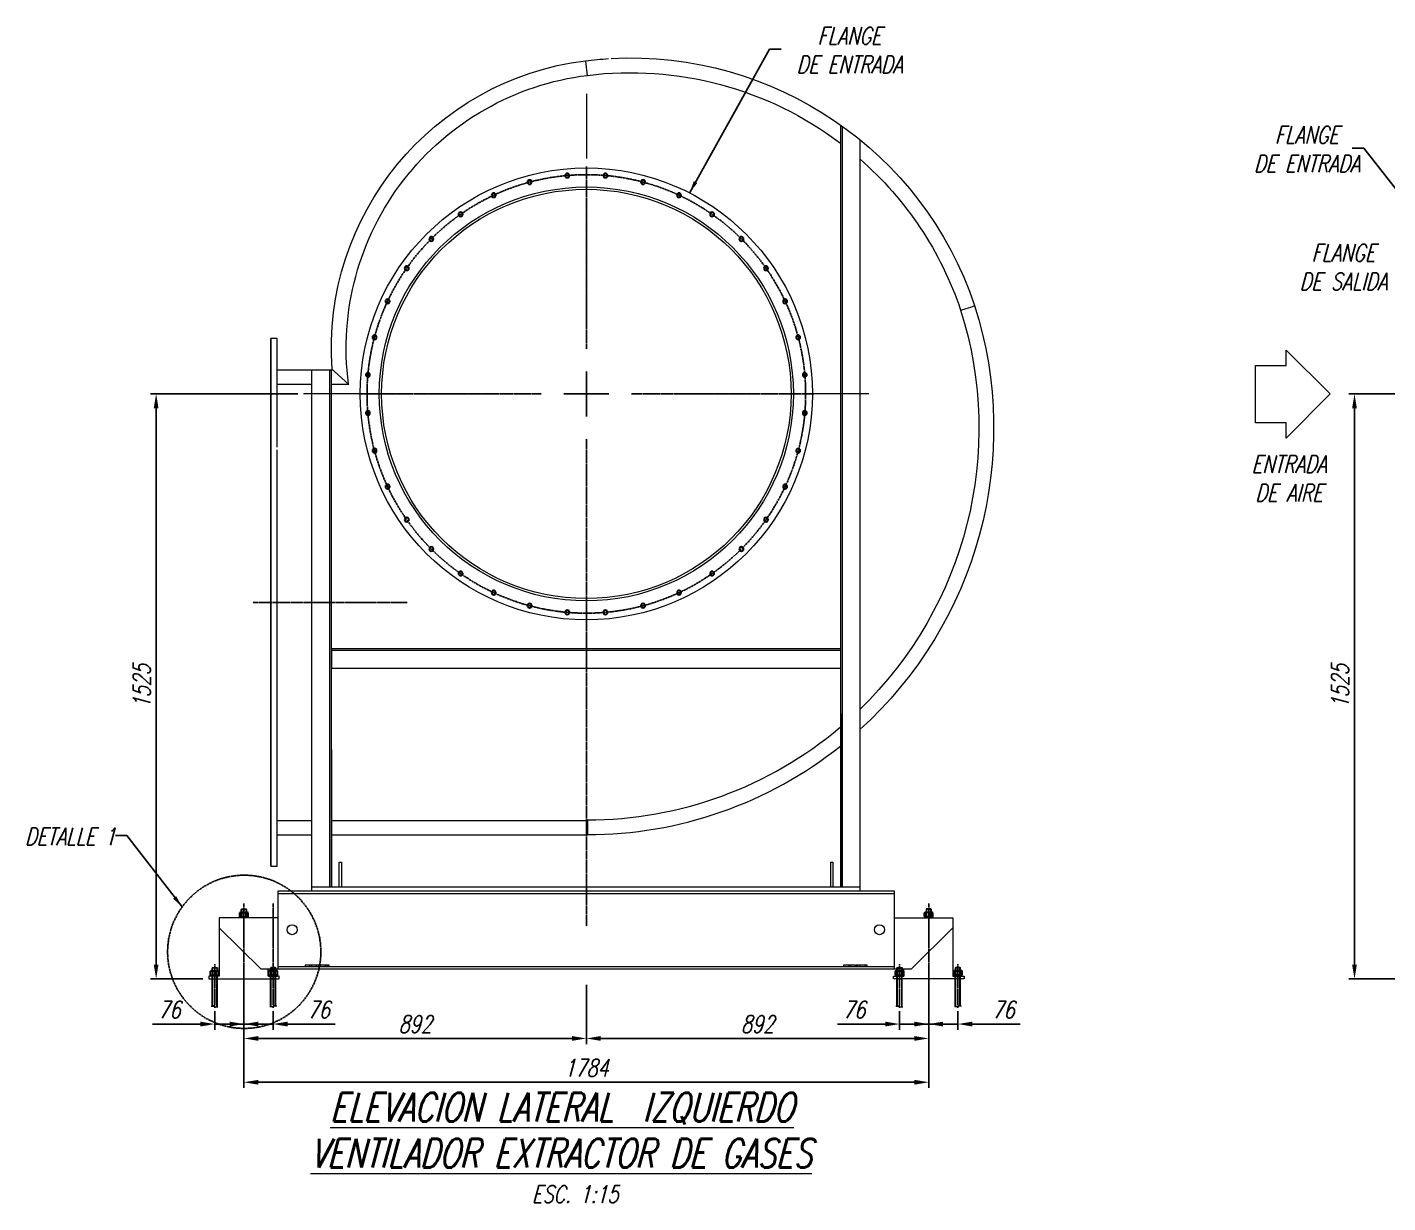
# Model space of a CAD drawing. Header units: millimetres. Extents: x 14484 to 44106, y -7531 to -758.
# Drawn here: x 14541 to 18086, y -3985 to -921 of the extents above; entities that cross this region are included whole.
import ezdxf

# ---------------------------------------------------------------- set-up
doc = ezdxf.new("R2010")
doc.units = ezdxf.units.MM
doc.header["$LTSCALE"] = 15
doc.linetypes.add('CENTER', pattern=[2, 1.25, -0.25, 0.25, -0.25])
doc.layers.add('IA-DIBUJO', color=3, linetype='Continuous', lineweight=30)
doc.layers.add('IA-TITLE', color=6, linetype='Continuous', lineweight=13)
for name, color, linetype in [('IA-DIM', 7, 'Continuous'), ('IA-EJES', 4, 'CENTER'), ('IA-SIMBOLS', 2, 'Continuous'), ('IA-TEXT', 2, 'Continuous')]:
    doc.layers.add(name, color=color, linetype=linetype)
doc.styles.add('ING-AMB', font='romans.shx', dxfattribs={"width": 0.75, "oblique": 15})
doc.dimstyles.new('ING-AMB 12.5', dxfattribs={"dimscale": 12.5, "dimtxt": 3, "dimasz": 2.5, "dimexe": 1, "dimexo": 1, "dimgap": 1, "dimtad": 1, "dimdec": 0, "dimzin": 0, "dimdsep": 46, "dimtxsty": 'ING-AMB', "dimcen": 0.1, "dimclrd": 7, "dimclre": 7, "dimclrt": 2, "dimadec": 0, "dimazin": 0, "dimtfac": 1, "dimtdec": 0, "dimtmove": 0, "dimatfit": 3, "dimfxl": 1, "dimtolj": 1, "dimtzin": 0, "dimarcsym": 0})
doc.dimstyles.new('ING-AMB 15', dxfattribs={"dimscale": 15, "dimtxt": 3, "dimasz": 2.5, "dimexe": 1, "dimexo": 1, "dimgap": 1, "dimtad": 1, "dimdec": 0, "dimzin": 0, "dimdsep": 46, "dimtxsty": 'ING-AMB', "dimcen": 0.1, "dimclrd": 7, "dimclre": 7, "dimclrt": 2, "dimadec": 0, "dimazin": 0, "dimtfac": 1, "dimtdec": 0, "dimtmove": 0, "dimatfit": 0, "dimfxl": 1.25, "dimtolj": 1, "dimtzin": 0, "dimarcsym": 1})

# ---------------------------------------------------------------- blocks, each defined once
blk = doc.blocks.new('*D22')
at = {"layer": 'Defpoints', "color": 0, "transparency": 16777216}
for p in [(15105.4, -3401.6), (16889.9, -3401.6), (15105.4, -3670.9)]:
    blk.add_point(p, dxfattribs=at)
at = {"layer": 'IA-DIM', "color": 7, "lineweight": -2, "transparency": 16777216}
for p, q in [((15105.4, -3416.6), (15105.4, -3685.9)), ((16889.9, -3416.6), (16889.9, -3685.9)), ((16852.4, -3670.9), (15142.9, -3670.9))]:
    blk.add_line(p, q, dxfattribs=at)
at = {"layer": 'IA-DIM', "color": 7, "transparency": 16777216}
for points in [[(15142.9, -3664.7), (15142.9, -3677.2), (15105.4, -3670.9)], [(16852.4, -3664.7), (16852.4, -3677.2), (16889.9, -3670.9)]]:
    blk.add_solid(points, dxfattribs=at)
at = {"layer": 'IA-DIM', "color": 2, "transparency": 16777216, "insert": (15997.6, -3633.4), "char_height": 45, "attachment_point": 5, "style": 'ING-AMB'}
blk.add_mtext('\\A1;1784', dxfattribs=at)
blk = doc.blocks.new('*D26')
at = {"layer": 'Defpoints', "color": 0, "transparency": 16777216}
for p in [(15260.5, -1876.6), (14876.5, -3401.6), (15013.4, -3401.6)]:
    blk.add_point(p, dxfattribs=at)
at = {"layer": 'IA-DIM', "color": 7, "lineweight": -2, "transparency": 16777216}
for p, q in [((15245.5, -1876.6), (14861.5, -1876.6)), ((14876.5, -1914.1), (14876.5, -3364.1)), ((14998.4, -3401.6), (14861.5, -3401.6))]:
    blk.add_line(p, q, dxfattribs=at)
at = {"layer": 'IA-DIM', "color": 7, "transparency": 16777216}
for points in [[(14870.2, -1914.1), (14882.7, -1914.1), (14876.5, -1876.6)], [(14870.2, -3364.1), (14882.7, -3364.1), (14876.5, -3401.6)]]:
    blk.add_solid(points, dxfattribs=at)
at = {"layer": 'IA-DIM', "color": 2, "transparency": 16777216, "insert": (14839, -2639.1), "char_height": 45, "attachment_point": 5, "rotation": 90, "style": 'ING-AMB'}
blk.add_mtext('\\A1;1525', dxfattribs=at)
blk = doc.blocks.new('*D32')
at = {"layer": 'Defpoints', "color": 0, "transparency": 16777216}
for p in [(18166.8, -1876.6), (17999.3, -3401.6), (18282.1, -3401.6)]:
    blk.add_point(p, dxfattribs=at)
at = {"layer": 'IA-DIM', "color": 7, "lineweight": -2, "transparency": 16777216}
for p, q in [((18151.8, -1876.6), (17984.3, -1876.6)), ((17999.3, -1914.1), (17999.3, -3364.1)), ((18267.1, -3401.6), (17984.3, -3401.6))]:
    blk.add_line(p, q, dxfattribs=at)
at = {"layer": 'IA-DIM', "color": 7, "transparency": 16777216}
for points in [[(17993.1, -1914.1), (18005.6, -1914.1), (17999.3, -1876.6)], [(17993.1, -3364.1), (18005.6, -3364.1), (17999.3, -3401.6)]]:
    blk.add_solid(points, dxfattribs=at)
at = {"layer": 'IA-DIM', "color": 2, "transparency": 16777216, "insert": (17961.8, -2639.1), "char_height": 45, "attachment_point": 5, "rotation": 90, "style": 'ING-AMB'}
blk.add_mtext('\\A1;1525', dxfattribs=at)
blk = doc.blocks.new('*D24')
at = {"layer": 'Defpoints', "color": 0, "transparency": 16777216}
for p in [(15105.4, -3470.2), (15181.4, -3470.2), (15181.4, -3519.2)]:
    blk.add_point(p, dxfattribs=at)
at = {"layer": 'IA-DIM', "color": 7, "lineweight": -2, "transparency": 16777216}
for p, q in [((15105.4, -3485.2), (15105.4, -3534.2)), ((15181.4, -3485.2), (15181.4, -3534.2)), ((15067.9, -3519.2), (15030.4, -3519.2)), ((15105.4, -3519.2), (15181.4, -3519.2)), ((15218.9, -3519.2), (15343.3, -3519.2))]:
    blk.add_line(p, q, dxfattribs=at)
at = {"layer": 'IA-DIM', "color": 7, "transparency": 16777216}
for points in [[(15067.9, -3513), (15067.9, -3525.5), (15105.4, -3519.2)], [(15218.9, -3513), (15218.9, -3525.5), (15181.4, -3519.2)]]:
    blk.add_solid(points, dxfattribs=at)
at = {"layer": 'IA-DIM', "color": 2, "transparency": 16777216, "insert": (15299.9, -3481.7), "char_height": 45, "attachment_point": 5, "style": 'ING-AMB'}
blk.add_mtext('\\A1;76', dxfattribs=at)
blk = doc.blocks.new('*D25')
at = {"layer": 'Defpoints', "color": 0, "transparency": 16777216}
for p in [(15029.4, -3470.2), (15105.4, -3470.2), (15029.4, -3519.2)]:
    blk.add_point(p, dxfattribs=at)
at = {"layer": 'IA-DIM', "color": 7, "lineweight": -2, "transparency": 16777216}
for p, q in [((15029.4, -3485.2), (15029.4, -3534.2)), ((15105.4, -3485.2), (15105.4, -3534.2)), ((14991.9, -3519.2), (14867.4, -3519.2)), ((15105.4, -3519.2), (15029.4, -3519.2)), ((15142.9, -3519.2), (15180.4, -3519.2))]:
    blk.add_line(p, q, dxfattribs=at)
at = {"layer": 'IA-DIM', "color": 7, "transparency": 16777216}
for points in [[(14991.9, -3513), (14991.9, -3525.5), (15029.4, -3519.2)], [(15142.9, -3513), (15142.9, -3525.5), (15105.4, -3519.2)]]:
    blk.add_solid(points, dxfattribs=at)
at = {"layer": 'IA-DIM', "color": 2, "transparency": 16777216, "insert": (14910.9, -3481.7), "char_height": 45, "attachment_point": 5, "style": 'ING-AMB'}
blk.add_mtext('\\A1;76', dxfattribs=at)
blk = doc.blocks.new('*U8')
at = {"layer": 'IA-EJES', "color": 0, "ltscale": 0.25, "transparency": 16777216}
for p, q in [((0, 117.8), (0, 592.5)), ((-592.5, 0), (-117.8, 0)), ((117.8, 0), (592.5, 0)), ((0, -592.5), (0, -117.8))]:
    blk.add_line(p, q, dxfattribs=at)
at = {"layer": 'IA-EJES', "color": 0, "linetype": 'Continuous', "ltscale": 0.25, "transparency": 16777216}
for p, q in [((0, -58.9), (0, 58.9)), ((-58.9, 0), (58.9, 0))]:
    blk.add_line(p, q, dxfattribs=at)
blk = doc.blocks.new('*U9')
at = {"layer": 'IA-DIBUJO', "color": 2}
blk.add_circle((0, 0), 5.5, dxfattribs=at)
blk = doc.blocks.new('*U10')
at = {"layer": 'IA-DIBUJO', "color": 0, "linetype": 'ByBlock', "lineweight": -2, "transparency": 16777216}
for p, rotation in [((18703.8, -4791.4), 9.999999999999977), ((18605.7, -4808.6), 20.00000000000001), ((18901.5, -4808.6), 350.0000000000001), ((18512.1, -4842.7), 30), ((18995.1, -4842.7), 340.0000000000001), ((18425.8, -4892.5), 40.00000000000003), ((19081.4, -4892.5), 330.0000000000001), ((18349.5, -4956.6), 50.00000000000002), ((19157.7, -4956.6), 320), ((18285.5, -5032.9), 60.00000000000001), ((19221.7, -5032.9), 310.0000000000001), ((18235.6, -5119.2), 70.00000000000003), ((19271.6, -5119.2), 300.0000000000001), ((18201.6, -5212.8), 80.00000000000004), ((19305.6, -5212.8), 290.0000000000001), ((18184.3, -5310.9), 90.00000000000001), ((19322.9, -5310.9), 280), ((18184.3, -5410.5), 100), ((19322.9, -5410.5), 270), ((18201.6, -5508.6), 110), ((19305.6, -5508.6), 260), ((18235.6, -5602.2), 120), ((19271.6, -5602.2), 250), ((18285.5, -5688.5), 130), ((19221.7, -5688.5), 240), ((18349.5, -5764.8), 140), ((19157.7, -5764.8), 230), ((18425.8, -5828.8), 150), ((19081.4, -5828.8), 220), ((18512.1, -5878.6), 160.0000000000001), ((18995.1, -5878.6), 210), ((18605.7, -5912.7), 170.0000000000001), ((18901.5, -5912.7), 200), ((18703.8, -5930), 180), ((18803.4, -5930), 190)]:
    blk.add_blockref('*U9', p, dxfattribs=dict(at, rotation=rotation))
blk.add_blockref('*U9', (18803.4, -4791.4), dxfattribs=at)
blk = doc.blocks.new('*D21')
at = {"layer": 'Defpoints', "color": 0, "transparency": 16777216}
for p in [(15997.6, -3401.6), (16889.9, -3401.6), (15997.6, -3556.7)]:
    blk.add_point(p, dxfattribs=at)
at = {"layer": 'IA-DIM', "color": 7, "lineweight": -2, "transparency": 16777216}
for p, q in [((15997.6, -3416.6), (15997.6, -3571.7)), ((16889.9, -3416.6), (16889.9, -3571.7)), ((16852.4, -3556.7), (16035.1, -3556.7))]:
    blk.add_line(p, q, dxfattribs=at)
at = {"layer": 'IA-DIM', "color": 7, "transparency": 16777216}
for points in [[(16035.1, -3550.5), (16035.1, -3563), (15997.6, -3556.7)], [(16852.4, -3550.5), (16852.4, -3563), (16889.9, -3556.7)]]:
    blk.add_solid(points, dxfattribs=at)
at = {"layer": 'IA-DIM', "color": 2, "transparency": 16777216, "insert": (16443.7, -3519.2), "char_height": 45, "attachment_point": 5, "style": 'ING-AMB'}
blk.add_mtext('\\A1;892', dxfattribs=at)
blk = doc.blocks.new('*D23')
at = {"layer": 'Defpoints', "color": 0, "transparency": 16777216}
for p in [(15105.4, -3401.6), (15997.6, -3401.6), (15105.4, -3556.7)]:
    blk.add_point(p, dxfattribs=at)
at = {"layer": 'IA-DIM', "color": 7, "lineweight": -2, "transparency": 16777216}
for p, q in [((15105.4, -3416.6), (15105.4, -3571.7)), ((15997.6, -3416.6), (15997.6, -3571.7)), ((15960.1, -3556.7), (15142.9, -3556.7))]:
    blk.add_line(p, q, dxfattribs=at)
at = {"layer": 'IA-DIM', "color": 7, "transparency": 16777216}
for points in [[(15142.9, -3550.5), (15142.9, -3563), (15105.4, -3556.7)], [(15960.1, -3550.5), (15960.1, -3563), (15997.6, -3556.7)]]:
    blk.add_solid(points, dxfattribs=at)
at = {"layer": 'IA-DIM', "color": 2, "transparency": 16777216, "insert": (15551.5, -3519.2), "char_height": 45, "attachment_point": 5, "style": 'ING-AMB'}
blk.add_mtext('\\A1;892', dxfattribs=at)
blk = doc.blocks.new('*D64')
at = {"layer": 'Defpoints', "color": 0, "transparency": 16777216}
for p in [(16813.9, -3470.2), (16889.9, -3470.2), (16813.9, -3519.2)]:
    blk.add_point(p, dxfattribs=at)
at = {"layer": 'IA-DIM', "color": 7, "lineweight": -2, "transparency": 16777216}
for p, q in [((16813.9, -3485.2), (16813.9, -3534.2)), ((16889.9, -3485.2), (16889.9, -3534.2)), ((16776.4, -3519.2), (16651.9, -3519.2)), ((16889.9, -3519.2), (16813.9, -3519.2)), ((16927.4, -3519.2), (16964.9, -3519.2))]:
    blk.add_line(p, q, dxfattribs=at)
at = {"layer": 'IA-DIM', "color": 7, "transparency": 16777216}
for points in [[(16776.4, -3513), (16776.4, -3525.5), (16813.9, -3519.2)], [(16927.4, -3513), (16927.4, -3525.5), (16889.9, -3519.2)]]:
    blk.add_solid(points, dxfattribs=at)
at = {"layer": 'IA-DIM', "color": 2, "transparency": 16777216, "insert": (16695.4, -3481.7), "char_height": 45, "attachment_point": 5, "style": 'ING-AMB'}
blk.add_mtext('\\A1;76', dxfattribs=at)
blk = doc.blocks.new('*D65')
at = {"layer": 'Defpoints', "color": 0, "transparency": 16777216}
for p in [(16889.9, -3470.2), (16965.9, -3470.2), (16965.9, -3519.2)]:
    blk.add_point(p, dxfattribs=at)
at = {"layer": 'IA-DIM', "color": 7, "lineweight": -2, "transparency": 16777216}
for p, q in [((16889.9, -3485.2), (16889.9, -3534.2)), ((16965.9, -3485.2), (16965.9, -3534.2)), ((16852.4, -3519.2), (16814.9, -3519.2)), ((16889.9, -3519.2), (16965.9, -3519.2)), ((17003.4, -3519.2), (17127.8, -3519.2))]:
    blk.add_line(p, q, dxfattribs=at)
at = {"layer": 'IA-DIM', "color": 7, "transparency": 16777216}
for points in [[(16852.4, -3513), (16852.4, -3525.5), (16889.9, -3519.2)], [(17003.4, -3513), (17003.4, -3525.5), (16965.9, -3519.2)]]:
    blk.add_solid(points, dxfattribs=at)
at = {"layer": 'IA-DIM', "color": 2, "transparency": 16777216, "insert": (17084.3, -3481.7), "char_height": 45, "attachment_point": 5, "style": 'ING-AMB'}
blk.add_mtext('\\A1;76', dxfattribs=at)

msp = doc.modelspace()

# ---------------------------------------------------------------- linework, layer by layer
at = {"layer": 'IA-DIBUJO', "color": 8}
for p, q in [((15094.4, -3229.4), (15095.9, -3228.5)), ((15094.4, -3238.8), (15094.4, -3229.4)), ((15094.4, -3238.8), (15095.9, -3239.6)), ((15095.9, -3228.5), (15114.9, -3228.5)), ((15095.9, -3239.6), (15114.9, -3239.6)), ((15099.9, -3238.8), (15099.9, -3229.4)), ((15110.9, -3238.8), (15110.9, -3229.4)), ((15116.4, -3229.4), (15114.9, -3228.5)), ((15116.4, -3238.8), (15114.9, -3239.6)), ((15116.4, -3238.8), (15116.4, -3229.4)), ((16878.9, -3229.4), (16880.3, -3228.5)), ((16878.9, -3238.8), (16878.9, -3229.4)), ((16878.9, -3238.8), (16880.3, -3239.6)), ((16899.4, -3228.5), (16880.3, -3228.5)), ((16899.4, -3239.6), (16880.3, -3239.6)), ((16884.4, -3238.8), (16884.4, -3229.4)), ((16895.4, -3238.8), (16895.4, -3229.4)), ((16900.9, -3229.4), (16899.4, -3228.5)), ((16900.9, -3238.8), (16899.4, -3239.6)), ((16900.9, -3238.8), (16900.9, -3229.4)), ((15018.4, -3381.7), (15019.9, -3380.9)), ((15018.4, -3391.1), (15018.4, -3381.7)), ((15018.4, -3391.1), (15019.9, -3392)), ((15019.9, -3380.9), (15038.9, -3380.9)), ((15019.9, -3392), (15038.9, -3392)), ((15023.9, -3391.1), (15023.9, -3381.7)), ((15034.9, -3391.1), (15034.9, -3381.7)), ((15040.4, -3381.7), (15038.9, -3380.9)), ((15040.4, -3391.1), (15038.9, -3392)), ((15040.4, -3391.1), (15040.4, -3381.7)), ((15170.4, -3381.7), (15171.9, -3380.9)), ((15170.4, -3391.1), (15170.4, -3381.7)), ((15170.4, -3391.1), (15171.9, -3392)), ((15190.9, -3380.9), (15171.9, -3380.9)), ((15190.9, -3392), (15171.9, -3392)), ((15175.9, -3391.1), (15175.9, -3381.7)), ((15186.9, -3391.1), (15186.9, -3381.7)), ((15192.4, -3381.7), (15190.9, -3380.9)), ((15192.4, -3391.1), (15190.9, -3392)), ((15192.4, -3391.1), (15192.4, -3381.7)), ((16802.9, -3381.7), (16804.3, -3380.9)), ((16802.9, -3391.1), (16802.9, -3381.7)), ((16802.9, -3391.1), (16804.3, -3392)), ((16804.3, -3380.9), (16823.4, -3380.9)), ((16804.3, -3392), (16823.4, -3392)), ((16808.4, -3391.1), (16808.4, -3381.7)), ((16819.4, -3391.1), (16819.4, -3381.7)), ((16824.9, -3381.7), (16823.4, -3380.9)), ((16824.9, -3391.1), (16823.4, -3392)), ((16824.9, -3391.1), (16824.9, -3381.7)), ((16954.9, -3381.7), (16956.3, -3380.9)), ((16954.9, -3391.1), (16954.9, -3381.7)), ((16954.9, -3391.1), (16956.3, -3392)), ((16975.4, -3380.9), (16956.3, -3380.9)), ((16975.4, -3392), (16956.3, -3392)), ((16960.4, -3391.1), (16960.4, -3381.7)), ((16971.4, -3391.1), (16971.4, -3381.7)), ((16976.9, -3381.7), (16975.4, -3380.9)), ((16976.9, -3391.1), (16975.4, -3392)), ((16976.9, -3391.1), (16976.9, -3381.7))]:
    msp.add_line(p, q, dxfattribs=at)
at = {"layer": 'IA-DIBUJO', "lineweight": 0}
msp.add_line((16844.6, -3375.5), (16953, -3268.4), dxfattribs=at)
for points in [[(15335.2, -1812.2, -0.399047), (15995.4, -1008, -0.016061), (16055.7, -1002.5)], [(16062, -1002.1, -0.336935), (17009.5, -1646, -0.293662), (16710.3, -2751.7)], [(15377.7, -1850.3, -0.415731), (16000.2, -1046.1, -0.195178), (16659.6, -1222.7)], [(16710.4, -1264.1, -0.13262), (16972.9, -1658, -0.284287), (16710, -2699.3)]]:
    msp.add_lwpolyline(points, format="xyb", dxfattribs=at)
for points in [[(16000.4, -1047.5), (15996.2, -1009)], [(15997.6, -1094.1), (15997.6, -1263)], [(16660.6, -2709.8), (16660.6, -3162.8), (16660.6, -1176.5)], [(16664.7, -3162.8), (16664.7, -1179.2)], [(16711.4, -3172.4), (16711.4, -1214.9)], [(15997.6, -1390.6), (15997.6, -1602)], [(15997.6, -1643.2), (15997.6, -1685.8)], [(16973.6, -1658.3), (16987.3, -1654.2), (16999.7, -1650.1), (17007.9, -1647.3), (17009.3, -1647.3), (17010.7, -1647.3)], [(15175.4, -1813.4), (15175.4, -1813.4)], [(15175.4, -1825.8), (15175.4, -1825.8)], [(15191.9, -1813.4), (15336, -1813.4), (15337.4, -1814.8), (15340.1, -1817.5), (15351.1, -1827.1), (15378.5, -1851.9), (15333.2, -1851.9)], [(15282.5, -3172.4), (15282.5, -1813.4)], [(15329.1, -3162.8), (15329.1, -1813.4)], [(15333.2, -2803.1), (15333.2, -3162.8), (15333.2, -1813.4)], [(15282.5, -1851.9), (15191.9, -1851.9)], [(15426.6, -1876.6), (15260.5, -1876.6)], [(15511.7, -1876.6), (15469.1, -1876.6)], [(15764.3, -1876.6), (15552.9, -1876.6)], [(16187.1, -1876.6), (16144.5, -1876.6)], [(16441, -1876.6), (16229.6, -1876.6)], [(16733.4, -1876.6), (16567.3, -1876.6)], [(15333.2, -2540.9), (15333.2, -2591.7)], [(15333.2, -2591.7), (16660.6, -2591.7), (16660.6, -2540.9), (15333.2, -2540.9)], [(16660.6, -2545.1), (15333.2, -2545.1)], [(15175.4, -3013.1), (15175.4, -3013.1)], [(15191.9, -2988.4), (15282.5, -2988.4)], [(15333.2, -2988.4), (16000.4, -2988.4), (16000.4, -3026.9), (15333.2, -3026.9)], [(15175.4, -3026.9), (15175.4, -3026.9)], [(15282.5, -3026.9), (15191.9, -3026.9)], [(15353.8, -3162.8), (15353.8, -3096.9), (15359.3, -3096.9), (15359.3, -3162.8)], [(16634.5, -3162.8), (16634.5, -3096.9), (16640, -3096.9), (16640, -3162.8)], [(16800.6, -3375.5), (16800.6, -3172.4), (15193.2, -3172.4), (15193.2, -3375.5)], [(15193.2, -3179.2), (16800.6, -3179.2)], [(16711.4, -3162.8), (15282.5, -3162.8)], [(15193.2, -3242.4), (15040.9, -3242.4), (15040.9, -3394.7), (15013.4, -3394.7), (15013.4, -3401.6), (15197.4, -3401.6), (15197.4, -3394.7), (15168.5, -3394.7), (15168.5, -3375.5)], [(16800.6, -3242.4), (16953, -3242.4), (16953, -3394.7), (16981.8, -3394.7), (16981.8, -3401.6), (16797.9, -3401.6), (16797.9, -3394.7), (16825.3, -3394.7), (16825.3, -3375.5)], [(15040.9, -3268.4), (15149.3, -3375.5), (16844.6, -3375.5)], [(15327.8, -3370), (15327.8, -3365.9), (15264.6, -3365.9), (15264.6, -3370)], [(15277, -3370), (15277, -3365.9)], [(15282.5, -3370), (15282.5, -3365.9)], [(15294.8, -3370), (15294.8, -3365.9)], [(15300.3, -3370), (15300.3, -3365.9)], [(15304.4, -3370), (15304.4, -3365.9)], [(15318.2, -3370), (15318.2, -3365.9)], [(15322.3, -3370), (15322.3, -3365.9)], [(16699.1, -3370), (16699.1, -3365.9), (16667.5, -3365.9), (16667.5, -3370)], [(16681.2, -3370), (16681.2, -3365.9)], [(16686.7, -3370), (16686.7, -3365.9)], [(16729.3, -3370), (16729.3, -3365.9), (16700.4, -3365.9), (16700.4, -3370)], [(16704.5, -3370), (16704.5, -3365.9)], [(16711.4, -3370), (16711.4, -3365.9)], [(16723.8, -3370), (16723.8, -3365.9)], [(16800.6, -3370), (15193.2, -3370)]]:
    msp.add_lwpolyline(points, dxfattribs=at)
at = {"layer": 'IA-DIBUJO', "color": 2, "lineweight": 0}
for points in [[(15191.9, -2015.2), (15191.9, -1732.4), (15175.4, -1732.4), (15175.4, -3107.8), (15175.4, -1732.4)], [(15175.4, -1813.4), (15175.4, -3026.9)], [(15175.4, -3107.8), (15191.9, -3107.8), (15191.9, -2022.1)]]:
    msp.add_lwpolyline(points, dxfattribs=at)
at = {"layer": 'IA-DIBUJO', "color": 8, "lineweight": 0}
for points in [[(15099.9, -3219), (15098.5, -3220.4)], [(15098.5, -3228.5), (15098.5, -3220.4), (15112.2, -3220.4), (15112.2, -3228.5)], [(15099.9, -3228.5), (15099.9, -3219), (15110.9, -3219), (15110.9, -3228.5)], [(15110.9, -3219), (15112.2, -3220.4)], [(16884.4, -3219), (16883, -3220.4)], [(16896.7, -3228.5), (16896.7, -3220.4), (16883, -3220.4), (16883, -3228.5)], [(16895.3, -3228.5), (16895.3, -3219), (16884.4, -3219), (16884.4, -3228.5)], [(16895.3, -3219), (16896.7, -3220.4)], [(15023.9, -3371.4), (15022.5, -3372.8)], [(15022.5, -3380.9), (15022.5, -3372.8), (15036.2, -3372.8), (15036.2, -3380.9)], [(15022.5, -3473), (15022.5, -3394.7)], [(15023.9, -3380.9), (15023.9, -3371.4), (15034.9, -3371.4), (15034.9, -3380.9)], [(15023.9, -3473), (15023.9, -3394.7)], [(15034.9, -3371.4), (15036.2, -3372.8)], [(15034.9, -3474.4), (15034.9, -3394.7)], [(15036.2, -3474.4), (15036.2, -3394.7)], [(15175.9, -3371.4), (15174.5, -3372.8)], [(15188.2, -3380.9), (15188.2, -3372.8), (15174.5, -3372.8), (15174.5, -3380.9)], [(15174.5, -3474.4), (15174.5, -3394.7)], [(15186.9, -3380.9), (15186.9, -3371.4), (15175.9, -3371.4), (15175.9, -3380.9)], [(15175.9, -3474.4), (15175.9, -3394.7)], [(15186.9, -3371.4), (15188.2, -3372.8)], [(15186.9, -3473), (15186.9, -3394.7)], [(15188.2, -3473), (15188.2, -3394.7)], [(16808.4, -3371.4), (16807, -3372.8)], [(16807, -3380.9), (16807, -3372.8), (16820.7, -3372.8), (16820.7, -3380.9)], [(16807, -3473), (16807, -3394.7)], [(16808.4, -3380.9), (16808.4, -3371.4), (16819.3, -3371.4), (16819.3, -3380.9)], [(16808.4, -3473), (16808.4, -3394.7)], [(16819.3, -3371.4), (16820.7, -3372.8)], [(16819.3, -3474.4), (16819.3, -3394.7)], [(16820.7, -3474.4), (16820.7, -3394.7)], [(16960.4, -3371.4), (16959, -3372.8)], [(16972.7, -3380.9), (16972.7, -3372.8), (16959, -3372.8), (16959, -3380.9)], [(16959, -3474.4), (16959, -3394.7)], [(16971.3, -3380.9), (16971.3, -3371.4), (16960.4, -3371.4), (16960.4, -3380.9)], [(16960.4, -3474.4), (16960.4, -3394.7)], [(16971.3, -3371.4), (16972.7, -3372.8)], [(16971.3, -3473), (16971.3, -3394.7)], [(16972.7, -3473), (16972.7, -3394.7)], [(15019.8, -3473), (15028, -3473), (15028, -3470.2), (15029.4, -3477.1), (15029.4, -3474.4), (15037.6, -3474.4)], [(15191, -3473), (15182.8, -3473), (15182.8, -3470.2), (15181.4, -3477.1), (15181.4, -3474.4), (15173.2, -3474.4)], [(16804.2, -3473), (16812.5, -3473), (16812.5, -3470.2), (16813.9, -3477.1), (16813.9, -3474.4), (16822.1, -3474.4)], [(16975.5, -3473), (16967.2, -3473), (16967.2, -3470.2), (16965.9, -3477.1), (16965.9, -3474.4), (16957.6, -3474.4)]]:
    msp.add_lwpolyline(points, dxfattribs=at)
for points in [[(15094.4, -3242.4), (15094.4, -3239.6), (15116.4, -3239.6), (15116.4, -3242.4)], [(16900.8, -3242.4), (16900.8, -3239.6), (16878.9, -3239.6), (16878.9, -3242.4)], [(15018.4, -3394.7), (15018.4, -3392), (15040.4, -3392), (15040.4, -3394.7)], [(15192.4, -3394.7), (15192.4, -3392), (15170.4, -3392), (15170.4, -3394.7)], [(16802.9, -3394.7), (16802.9, -3392), (16824.8, -3392), (16824.8, -3394.7)], [(16976.8, -3394.7), (16976.8, -3392), (16954.9, -3392), (16954.9, -3394.7)]]:
    msp.add_lwpolyline(points, close=True, dxfattribs=at)
at = {"layer": 'IA-DIBUJO', "lineweight": 0}
msp.add_lwpolyline([(15105.4, -3525.1), (15105.4, -3431.8)], close=True, dxfattribs=at)
at = {"layer": 'IA-DIBUJO', "color": 2, "lineweight": 0}
for radius in [589, 539.5, 533.5]:
    msp.add_circle((15997.6, -1876.6), radius, dxfattribs=at)
at = {"layer": 'IA-DIBUJO', "lineweight": 0}
for centre in [(15231, -3273.3), (16761.5, -3273.3)]:
    msp.add_circle(centre, 13, dxfattribs=at)
for radius, end in [(1020.6, 310.2594), (1059, 308.54)]:
    msp.add_arc((15999.7, -1966.5), radius, 270, end, dxfattribs=at)
at = {"layer": 'IA-DIBUJO', "color": 8}
for centre, radius, start, end in [((15097.1, -3233.4), 4.86, 55.5615, 115.5615), ((15097.1, -3234.8), 4.86, 244.4385, 304.4385), ((15105.4, -3246.7), 18.2, 72.383, 107.617), ((15105.4, -3221.4), 18.2, 252.383, 287.617), ((15113.6, -3233.4), 4.86, 64.4385, 124.4385), ((15113.6, -3234.8), 4.86, 235.5615, 295.5615), ((16881.6, -3233.4), 4.86, 55.5615, 115.5615), ((16881.6, -3234.8), 4.86, 244.4385, 304.4385), ((16889.9, -3246.7), 18.2, 72.383, 107.617), ((16889.9, -3221.4), 18.2, 252.383, 287.617), ((16898.1, -3233.4), 4.86, 64.4385, 124.4385), ((16898.1, -3234.8), 4.86, 235.5615, 295.5615), ((15021.1, -3385.7), 4.86, 55.5615, 115.5615), ((15021.1, -3387.1), 4.86, 244.4385, 304.4385), ((15029.4, -3399), 18.2, 72.383, 107.617), ((15029.4, -3373.8), 18.2, 252.383, 287.617), ((15037.6, -3385.7), 4.86, 64.4385, 124.4385), ((15037.6, -3387.1), 4.86, 235.5615, 295.5615), ((15173.1, -3385.7), 4.86, 55.5615, 115.5615), ((15173.1, -3387.1), 4.86, 244.4385, 304.4385), ((15181.4, -3399), 18.2, 72.383, 107.617), ((15181.4, -3373.8), 18.2, 252.383, 287.617), ((15189.6, -3385.7), 4.86, 64.4385, 124.4385), ((15189.6, -3387.1), 4.86, 235.5615, 295.5615), ((16805.6, -3385.7), 4.86, 55.5615, 115.5615), ((16805.6, -3387.1), 4.86, 244.4385, 304.4385), ((16813.9, -3399), 18.2, 72.383, 107.617), ((16813.9, -3373.8), 18.2, 252.383, 287.617), ((16822.1, -3385.7), 4.86, 64.4385, 124.4385), ((16822.1, -3387.1), 4.86, 235.5615, 295.5615), ((16957.6, -3385.7), 4.86, 55.5615, 115.5615), ((16957.6, -3387.1), 4.86, 244.4385, 304.4385), ((16965.9, -3399), 18.2, 72.383, 107.617), ((16965.9, -3373.8), 18.2, 252.383, 287.617), ((16974.1, -3385.7), 4.86, 64.4385, 124.4385), ((16974.1, -3387.1), 4.86, 235.5615, 295.5615)]:
    msp.add_arc(centre, radius, start, end, dxfattribs=at)
at = {"layer": 'IA-DIM', "lineweight": 0}
for points in [[(15022.5, -3401.6), (15036.2, -3401.6)], [(15188.2, -3401.6), (15174.5, -3401.6)], [(16807, -3401.6), (16820.7, -3401.6)], [(16972.7, -3401.6), (16959, -3401.6)]]:
    msp.add_lwpolyline(points, dxfattribs=at)
at = {"layer": 'IA-EJES', "ltscale": 0.25}
msp.add_line((15997.6, -2469.1), (15997.6, -3264.3), dxfattribs=at)
for points in [[(15530.9, -2420.1), (15129.3, -2420.1)], [(15105.4, -3424.9), (15105.4, -3205.3)], [(15181.4, -3424.9), (15181.4, -3205.3)], [(16889.9, -3424.9), (16889.9, -3205.3)], [(15029.4, -3470.2), (15029.4, -3363.2)], [(15181.4, -3470.2), (15181.4, -3363.2)], [(16813.9, -3470.2), (16813.9, -3363.2)], [(16965.9, -3470.2), (16965.9, -3363.2)]]:
    msp.add_lwpolyline(points, dxfattribs=at)
for centre, radius in [((15997.6, -1876.6), 571.5), ((15106.1, -3330.9), 199.7)]:
    msp.add_circle(centre, radius, dxfattribs=at)
at = {"layer": 'IA-SIMBOLS', "lineweight": 0}
msp.add_lwpolyline([(17936.2, -1876.6), (17820.9, -1991.9), (17820.9, -1952.1), (17741.3, -1952.1), (17741.3, -1802.4), (17820.9, -1802.4), (17820.9, -1762.6)], close=True, dxfattribs=at)

# ---------------------------------------------------------------- block references
at = {"layer": 'IA-DIBUJO', "color": 2, "xscale": -1}
msp.add_blockref('*U10', (34751.2, 3484.1), dxfattribs=at)
at = {"layer": 'IA-EJES', "ltscale": 0.25}
msp.add_blockref('*U8', (15997.6, -1876.6), dxfattribs=at)

# ---------------------------------------------------------------- texts
at = {"layer": 'IA-DIM', "color": 2, "insert": (15855.5, -3985.2), "char_height": 45, "attachment_point": 7, "style": 'ING-AMB'}
msp.add_mtext('ESC. 1:15', dxfattribs=at)
at = {"layer": 'IA-TEXT', "color": 2, "char_height": 45, "width": 354.697, "attachment_point": 5, "style": 'ING-AMB'}
for s, insert in [('\\A1;FLANGE \\PDE ENTRADA ', (16683.8, -980.6)), ('\\A1;FLANGE \\PDE ENTRADA ', (17875.5, -1238.9)), ('\\A1;FLANGE \\PDE SALIDA', (17970.6, -1546)), ('\\A1;DETALLE 1', (14652.6, -3030.3))]:
    msp.add_mtext(s, dxfattribs=dict(at, insert=insert))
at = {"layer": 'IA-TEXT', "color": 2, "insert": (17829, -2096.9), "char_height": 45, "attachment_point": 5, "style": 'ING-AMB'}
msp.add_mtext('\\A1;ENTRADA \\PDE AIRE', dxfattribs=at)
at = {"layer": 'IA-TITLE', "char_height": 75, "attachment_point": 1, "style": 'ING-AMB'}
for s, insert in [('\\pi565.24304;{\\LELEVACION LATERAL  IZQUIERDO}', (14764.9, -3698.5)), ('\\pi514.06632;{\\LVENTILADOR EXTRACTOR DE GASES}', (14764.9, -3818.5))]:
    msp.add_mtext_dynamic_manual_height_columns(s, width=2506.512, gutter_width=250, heights=[0], dxfattribs=dict(at, insert=insert))

# ---------------------------------------------------------------- dimensions: what is measured, and where the dimension line sits
at = {"layer": 'IA-DIM', "color": 1}
for base, p1, p2, angle, picture, middle in [((14876.5, -3401.6), (15260.5, -1876.6), (15013.4, -3401.6), 90, '*D26', (14839, -2639.1)), ((17999.3, -3401.6), (18166.8, -1876.6), (18282.1, -3401.6), 90, '*D32', (17961.8, -2639.1)), ((15105.3866, -3670.9001), (16889.8587, -3401.5988), (15105.3866, -3401.5988), 180, '*D22', (15997.6226, -3633.4001)), ((15029.4, -3519.2), (15105.4, -3470.2), (15029.4, -3470.2), 0, '*D25', (14910.9, -3481.7)), ((15181.4, -3519.2), (15105.4, -3470.2), (15181.4, -3470.2), 180, '*D24', (15299.9, -3481.7)), ((16965.9, -3519.2), (16889.9, -3470.2), (16965.9, -3470.2), 180, '*D65', (17084.3, -3481.7))]:
    dim = msp.add_linear_dim(base=base, p1=p1, p2=p2, angle=angle, dimstyle='ING-AMB 15', override={"dimpost": '\\X'}, dxfattribs=at)
    dim.commit()
    dim.dimension.update_dxf_attribs({"geometry": picture, "text_midpoint": middle})
at = {"layer": 'IA-DIM', "color": 2}
for base, p1, p2, override, picture, middle in [((15105.4, -3556.7), (15997.6, -3401.6), (15105.4, -3401.6), {"dimpost": '\\X', "dimtmove": 1}, '*D23', (15551.5, -3519.2)), ((15997.6, -3556.7), (16889.9, -3401.6), (15997.6, -3401.6), {"dimpost": '\\X'}, '*D21', (16443.7, -3519.2))]:
    dim = msp.add_linear_dim(base=base, p1=p1, p2=p2, angle=180, dimstyle='ING-AMB 15', override=override, dxfattribs=at)
    dim.commit()
    dim.dimension.update_dxf_attribs({"geometry": picture, "text_midpoint": middle})
at = {"layer": 'IA-DIM', "color": 1}
dim = msp.add_linear_dim(base=(16813.9, -3519.2), p1=(16889.9, -3470.2), p2=(16813.9, -3470.2), dimstyle='ING-AMB 15', override={"dimpost": '\\X'}, dxfattribs=at)
dim.commit()
dim.dimension.update_dxf_attribs({"geometry": '*D64', "text_midpoint": (16695.4, -3481.7)})

# ---------------------------------------------------------------- leaders
at = {"layer": 'IA-TEXT'}
for points in [[(16266.9, -1351.7), (16475.2, -977.6), (16505.3, -977.6)], [(18224.5, -1493), (18023.3, -1235.9), (17993.2, -1235.9)], [(14943.9, -3213.8), (14800.4, -3027.3), (14770.3, -3027.3)]]:
    msp.add_leader(points, dimstyle='ING-AMB 12.5', override={"dimgap": 1, "dimtad": 1}, dxfattribs=at)

doc.saveas('drawing.dxf')
